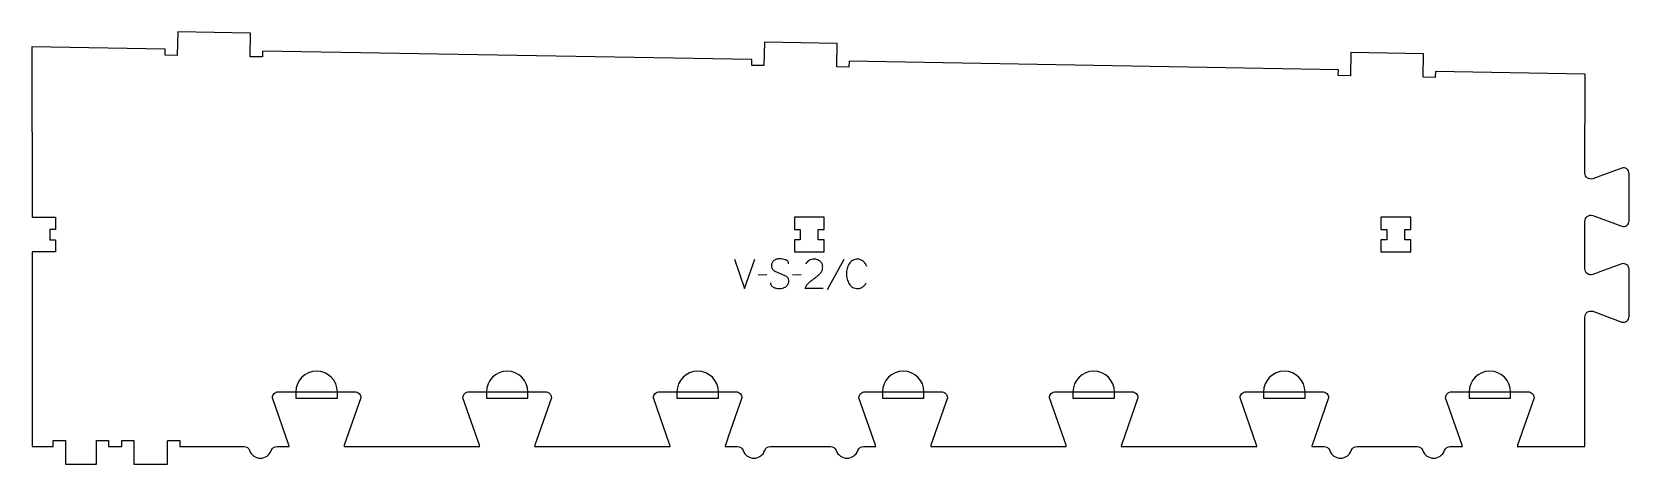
# Model space of a CAD drawing. Extents: x 0 to 1634, y 0 to 442.
import ezdxf

# ---------------------------------------------------------------- set-up
doc = ezdxf.new("R2010")
doc.units = 0
for name, color, linetype in [('1_ANYTOOL_1MMDEEP_LABELS_S', 2, 'CONTINUOUS'), ('3_ANYTOOL_CUTTHROUGH_INSID', 4, 'CONTINUOUS'), ('4_ANYTOOL_CUTTHROUGH_OUTSI', 5, 'CONTINUOUS'), ('5_ANYTOOL_HALF_MILL_9MM_IN', 3, 'CONTINUOUS')]:
    doc.layers.add(name, color=color, linetype=linetype)

msp = doc.modelspace()

# ---------------------------------------------------------------- linework, layer by layer
at = {"layer": '1_ANYTOOL_1MMDEEP_LABELS_S'}
for p, q in [((830.479424, 209.103474), (813.293709, 178.332045)), ((751.622281, 193.460617), (742.836567, 193.374902)), ((786.679424, 193.460617), (777.893709, 193.374902))]:
    msp.add_line(p, q, dxfattribs=at)
msp.add_lwpolyline([(718.493709, 209.574902), (728.865138, 179.574902), (739.407995, 209.574902)], dxfattribs=at)
for points in [[(773.865138, 204.989188, 0.071867), (773.672025, 206.325795, 0.100684), (773.045495, 207.507045, 0.047558), (772.570942, 207.983496, 0.038563), (772.020942, 208.372224, 0.037928), (771.323754, 208.719692, 0.026634), (770.586567, 208.974902, 0.028461), (767.563233, 209.660885, 0.041577), (764.479424, 209.917759, 0.036938), (762.977064, 209.80662, 0.041531), (761.511567, 209.462402, 0.041583), (760.13419, 208.885194, 0.038125), (758.865138, 208.096331, 0.057611), (757.794985, 207.104427, 0.065808), (757.000852, 205.883831, 0.06469), (756.523356, 204.424276, 0.046778), (756.379424, 202.889188, 0.052235), (756.54178, 201.339346, 0.075448), (757.086567, 199.889188, 0.076671), (758.002658, 198.716135, 0.061023), (759.207995, 197.832045, 0.021951), (762.236849, 196.304699, 0.018213), (765.379424, 195.024902, -0.02405), (768.480908, 193.71944, -0.02981), (771.422281, 192.089188, -0.068439), (772.563583, 191.123257, -0.079282), (773.372281, 189.871331, -0.076308), (773.797281, 188.292649, -0.047772), (773.822281, 186.646331, -0.046243), (773.529046, 184.965371, -0.06359), (772.879424, 183.394545, -0.064671), (771.9066, 182.110356, -0.057073), (770.650852, 181.096331, -0.067522), (767.682544, 179.73342, -0.070793), (764.457995, 179.232045, -0.064027), (761.31898, 179.59456, -0.070447), (758.393709, 180.774902, -0.054374), (757.235292, 181.624535, -0.074742), (756.336567, 182.735617, -0.075199), (755.813559, 184.041995, -0.057737), (755.650852, 185.446331)], [(809.265138, 179.617759), (790.965138, 179.660617, -0.034491), (791.627916, 181.407949, -0.037732), (792.534781, 183.040974, -0.037744), (793.674075, 184.51561, -0.03482), (795.015138, 185.810617, -0.00859), (797.974363, 188.209199, -0.008791), (801.015138, 190.503474, 0.020588), (803.834427, 192.736916, 0.025206), (806.436567, 195.217759, 0.046908), (807.457162, 196.519001, 0.051091), (808.204424, 197.992759, 0.050722), (808.653157, 199.640934, 0.041139), (808.793709, 201.346331, 0.039396), (808.651065, 203.153917, 0.058519), (808.161567, 204.892759, 0.060358), (807.371009, 206.299875, 0.061397), (806.265138, 207.474902, 0.048006), (804.909181, 208.396862, 0.045901), (803.404424, 209.049902, 0.045216), (801.664363, 209.452462, 0.034258), (799.879424, 209.574902, 0.055622), (797.244853, 209.280915, 0.079896), (794.800852, 208.299902, 0.080617), (792.831465, 206.634202, 0.060287), (791.393709, 204.474902)], [(854.093709, 202.074902, 0.059291), (852.557549, 205.004319, 0.066881), (850.343709, 207.453474, 0.04529), (849.026724, 208.377351, 0.046757), (847.563352, 209.044545, 0.04633), (845.92344, 209.448877, 0.037303), (844.236567, 209.574902, 0.054828), (841.730926, 209.299317, 0.073548), (839.388352, 208.401688, 0.073729), (837.41903, 206.873455, 0.056205), (835.900852, 204.882045, 0.033355), (834.679683, 202.492169, 0.034965), (833.795495, 199.958831, 0.034911), (833.265468, 197.290824, 0.031589), (833.093709, 194.574902, 0.032085), (833.268213, 191.858274, 0.035383), (833.806209, 189.190974, 0.035431), (834.704698, 186.655817, 0.033598), (835.943709, 184.267759, 0.058628), (837.505911, 182.266874, 0.073381), (839.527638, 180.748117, 0.072539), (841.973611, 179.847063, 0.05208), (844.579424, 179.574902, 0.033243), (846.020799, 179.670839, 0.042283), (847.429424, 179.982045, 0.042766), (848.67212, 180.489134, 0.044269), (849.807995, 181.203474, 0.055485), (851.81979, 183.118375, 0.045948), (853.407995, 185.403474)]]:
    msp.add_lwpolyline(points, format="xyb", dxfattribs=at)
at = {"layer": '3_ANYTOOL_CUTTHROUGH_INSID'}
for points in [[(785.808191, 229.456456), (779.808191, 229.456456), (779.808191, 216.956456), (810.308191, 216.956456), (810.308191, 229.456456), (804.308191, 229.456456), (804.308191, 239.956456), (810.308191, 239.956456), (810.308191, 252.456456), (779.808191, 252.456456), (779.808191, 239.956456), (785.808191, 239.956456)], [(1385.808191, 229.456456), (1379.808191, 229.456456), (1379.808191, 216.956456), (1410.308191, 216.956456), (1410.308191, 229.456456), (1404.308191, 229.456456), (1404.308191, 239.956456), (1410.308191, 239.956456), (1410.308191, 252.456456), (1379.808191, 252.456456), (1379.808191, 239.956456), (1385.808191, 239.956456)]]:
    msp.add_lwpolyline(points, close=True, dxfattribs=at)
at = {"layer": '4_ANYTOOL_CUTTHROUGH_OUTSI'}
msp.add_lwpolyline([(1463.052704, 18, 0.061398), (1462.817759, 19.39487), (1445.922226, 67.667412, -0.084368), (1445.908191, 67.75, -0.414214), (1452.158191, 74), (1530.158191, 74, -0.414214), (1536.408191, 67.75, -0.084368), (1536.394155, 67.667412), (1519.495042, 19.383805, 0.0608), (1519.263712, 18), (1588.357901, 18), (1588.357901, 150.295387, -0.237079), (1590.877085, 155.309718, -0.237079), (1596.403825, 156.281801, -0.015604), (1596.41862, 156.276855), (1626.194605, 145.277324, 0.236338), (1631.264339, 146.176344, 0.237079), (1633.581988, 150.789528), (1633.581532, 199.295612, 0.237079), (1631.263883, 203.908798, 0.237101), (1626.179509, 204.802885, -0.000004), (1596.418624, 193.807837, -0.015608), (1596.403825, 193.802888, -0.502397), (1588.357901, 199.789303), (1588.357901, 248.295303, -0.502397), (1596.403825, 254.281717, -0.015604), (1596.41862, 254.27677), (1626.194605, 243.27724, 0.236338), (1631.264339, 244.17626, 0.237079), (1633.581988, 248.789443), (1633.581532, 297.295528, 0.237079), (1631.263883, 301.908713, 0.237101), (1626.179509, 302.802801, -0.000004), (1596.418624, 291.807752, -0.015608), (1596.403825, 291.802804, -0.237079), (1590.877085, 292.774887, -0.237079), (1588.357901, 297.78957), (1588.642646, 398.913966), (1435.482158, 401.587826), (1435.381824, 395.838703, -0.414214), (1435.127499, 395.593103), (1423.129326, 395.802497, -0.414214), (1422.883727, 396.056822), (1423.298155, 419.803293), (1386.367998, 420.447924), (1349.123672, 421.098013), (1348.709246, 397.351665, -0.414214), (1348.454922, 397.106065), (1336.456749, 397.315459, -0.414214), (1336.211149, 397.569784), (1336.311486, 403.319014), (835.796329, 412.056956), (835.695994, 406.307833, -0.414214), (835.44167, 406.062234), (823.443497, 406.271628, -0.414214), (823.197897, 406.525952), (823.612325, 430.272423), (786.682168, 430.917054), (749.123672, 431.572628), (748.709246, 407.826279, -0.414214), (748.454922, 407.580679), (736.456749, 407.790074, -0.414214), (736.211149, 408.044398), (736.311486, 413.793628), (235.796329, 422.53157), (235.695994, 416.782447, -0.414214), (235.44167, 416.536848), (223.443497, 416.746242, -0.414214), (223.197897, 417.000566), (223.612325, 440.747038), (149.123672, 442.047242), (148.709246, 418.300893, -0.414214), (148.454922, 418.055293), (136.456749, 418.264688, -0.414214), (136.211149, 418.519012), (136.311486, 424.268242), (0, 426.64801), (0.17756, 252.456456), (23.901105, 252.456456, -0.414214), (24.151105, 252.206456), (24.151105, 240.206456, -0.414214), (23.901105, 239.956456), (18.151105, 239.956456), (18.151105, 229.456456), (23.901105, 229.456456, -0.414214), (24.151105, 229.206456), (24.151105, 217.206456, -0.414214), (23.901105, 216.956456), (0.216817, 216.956456), (0.308076, 18.000039), (21.809043, 18.003357), (21.808191, 23.766015, -0.414257), (22.058191, 24.016052), (34.058191, 24.016052, -0.414214), (34.308191, 23.766052), (34.308191, 0), (65.896191, 0), (65.896191, 23.766052, -0.414214), (66.146191, 24.016052), (78.146191, 24.016052, -0.414259), (78.396191, 23.766013), (78.395303, 18.013745), (91.809078, 18.014191), (91.808191, 23.766013, -0.414259), (92.058191, 24.016052), (104.058191, 24.016052, -0.414214), (104.308191, 23.766052), (104.308191, 0), (138.808191, 0), (138.808191, 23.766052, -0.414214), (139.058191, 24.016052), (151.058191, 24.016052, -0.414259), (151.308191, 23.766013), (151.307304, 18.02339), (216.712611, 18.045569, -0.317837), (222.60521, 13.878903, 0.707107), (244.761222, 13.878903, -0.317837), (250.653778, 18.045569), (263.052497, 18.045569, 0.06141), (262.817586, 19.44044), (245.922053, 67.712982, -0.084368), (245.908018, 67.795569, -0.414214), (252.158018, 74.045569), (330.158018, 74.045569, -0.414214), (336.408018, 67.795569, -0.084368), (336.393982, 67.712982), (319.494869, 19.429375, 0.060861), (319.2637, 18.045485), (457.952393, 18.000084, 0.061503), (457.717759, 19.39487), (440.822226, 67.667412, -0.084368), (440.808191, 67.75, -0.414214), (447.058191, 74), (525.058191, 74, -0.414214), (531.308191, 67.75, -0.084368), (531.294155, 67.667412), (514.395042, 19.383805, 0.0608), (514.163712, 18), (652.85267, 18, 0.06141), (652.617759, 19.39487), (635.722226, 67.667412, -0.084368), (635.708191, 67.75, -0.414214), (641.958191, 74), (719.958191, 74, -0.414214), (726.208191, 67.75, -0.084368), (726.194155, 67.667412), (712.208258, 27.707706, 0.000008), (709.295042, 19.383805, 0.060798), (709.063713, 18), (721.463418, 18, -0.317837), (727.355975, 13.833333, 0.707107), (749.511987, 13.833333, -0.317837), (755.404544, 18), (768.058191, 18), (786.058191, 18), (804.058586, 18), (816.713418, 18, -0.317837), (822.605975, 13.833333, 0.317837), (833.683981, 6, 0.317837), (844.761987, 13.833333, -0.317837), (850.654544, 18), (863.052884, 18, 0.061335), (862.817759, 19.39487), (845.922226, 67.667412, -0.084368), (845.908191, 67.75, -0.414214), (852.158191, 74), (930.158191, 74, -0.414214), (936.408191, 67.75, -0.084368), (936.394155, 67.667412), (919.495042, 19.383805, 0.0608), (919.263712, 18), (1057.95267, 18, 0.06141), (1057.717759, 19.39487), (1040.822226, 67.667412, -0.084368), (1040.808191, 67.75, -0.414214), (1047.058191, 74), (1125.058191, 74, -0.414214), (1131.308191, 67.75, -0.084368), (1131.294155, 67.667412), (1114.395042, 19.383805, 0.0608), (1114.163712, 18), (1252.85267, 18, 0.06141), (1252.617759, 19.39487), (1235.722226, 67.667412, -0.084368), (1235.708191, 67.75, -0.414214), (1241.958191, 74), (1319.958191, 74, -0.414214), (1326.208191, 67.75, -0.084368), (1326.194155, 67.667412), (1309.295042, 19.383805, 0.060798), (1309.063713, 18), (1321.463418, 18, -0.317837), (1327.355975, 13.833333, 0.707107), (1349.511987, 13.833333, -0.317837), (1355.404544, 18), (1416.713217, 18, -0.317837), (1422.605773, 13.833333, 0.707107), (1444.761786, 13.833333, -0.317837), (1450.654342, 18)], format="xyb", close=True, dxfattribs=at)
at = {"layer": '5_ANYTOOL_HALF_MILL_9MM_IN'}
for points in [[(312.408413, 73.545569, 0.000271), (312.408345, 73.670841, 0.000271), (312.408141, 73.796112, 0.997832), (269.908241, 73.796112, 0.000271), (269.908037, 73.670841, 0.000271), (269.907969, 73.54557), (269.90824, 67.545569), (312.408141, 67.545569)], [(507.308191, 73.5), (507.308191, 73.75, 1), (464.808191, 73.75), (464.808191, 67.5), (507.308191, 67.5)], [(702.208191, 73.5), (702.208191, 73.75, 1), (659.708191, 73.75), (659.708191, 67.5), (702.208191, 67.5)], [(912.408191, 73.5), (912.408191, 73.75, 1), (869.908191, 73.75), (869.908191, 67.5), (912.408191, 67.5)], [(1107.308191, 73.5), (1107.308191, 73.75, 1), (1064.808191, 73.75), (1064.808191, 67.5), (1107.308191, 67.5)], [(1302.208191, 73.5), (1302.208191, 73.75, 1), (1259.708191, 73.75), (1259.708191, 67.5), (1302.208191, 67.5)], [(1512.408191, 73.5), (1512.408191, 73.75, 1), (1469.908191, 73.75), (1469.908191, 67.5), (1512.408191, 67.5)]]:
    msp.add_lwpolyline(points, format="xyb", close=True, dxfattribs=at)

doc.saveas('drawing.dxf')
